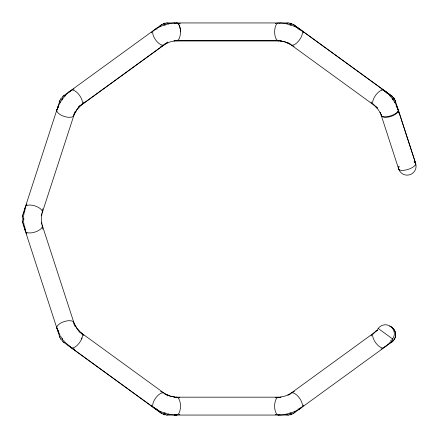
<?xml version="1.0" encoding="UTF-8"?>
<svg xmlns="http://www.w3.org/2000/svg" width="438" height="438" viewBox="0 0 438 438"><rect width="100%" height="100%" fill="white"/><g stroke="black" fill="none" stroke-linecap="round" stroke-linejoin="round"><path stroke-width="0.66" d="M42.727 229.194L42.749 227.634M24.95 227.421L25.294 230.946M398.646 113.026L398.662 111.986M23.63 215.983L23.63 222.017M23.767 214.494L24.966 208.176M24.205 211.581L24.282 211.121M23.959 213.021L24.024 212.654M41.873 214.1L41.364 219L41.873 223.9M22.272 216.361L59.935 100.439M41.369 215.43L75.237 111.192M82.005 337.917L81.616 338.963M56.913 109.752L58.533 105.689M57.383 108.405C59.957 101.775 64.276 95.829 69.79 91.328M70.365 91.312L71.553 90.113M60.564 99.021L61.451 97.756M370.986 336.066L371.878 334.802M83.242 103.198L84.134 101.934M151.313 32.877L151.909 32.04M303.211 405.96L303.808 405.123M26.05 205.296L26.997 204.026M57.581 108.268L58.528 107.003M159.536 26.625L160.018 26.039M295.103 411.961L295.579 411.375M69.368 92.007L69.883 91.427M385.237 346.573L385.747 345.993M375.881 331.144L376.483 330.504M79.798 106.308L76.935 109.566L74.378 114.061L76.935 109.566L80.417 105.744M375.262 331.752L375.996 331.046M388.681 343.633L386.354 345.812M374.797 332.179L375.399 331.626M385.216 346.759L386.519 345.67M68.667 92.265L71.049 90.365M62.913 96.305L161.748 24.495M78.358 107.135L167.825 42.136M78.057 107.387L167.853 42.114M287.848 395.465L377.605 330.219M293.367 413.505L392.207 341.695M280.013 415.032C287.678 414.589 295.245 412.032 301.53 407.603M154.773 29.576C160.828 25.678 167.913 23.373 175.101 22.968M299.094 409.212L300.348 408.424M165.422 43.997L170.021 41.917L174.965 40.893M289.699 394.003L285.094 396.083L280.15 397.107M79.486 105.925L80.192 105.618M275.278 23.614L276.252 23.28M178.863 414.72L179.837 414.386M275.278 397.852L277.008 397.348M162.98 23.778L164.442 23.28M290.679 414.72L292.141 414.222M178.868 40.488L179.848 40.154M163.582 23.559L165.055 23.105M155.665 29.313L157.138 28.853M160.543 46.417L162.022 45.963M73.124 89.275L74.11 88.969M381.005 349.026L381.991 348.725M293.093 392.037L294.571 391.583M297.977 409.147L299.455 408.687M290.06 414.895L291.538 414.441M168.783 414.808L169.517 414.616M174.225 23.28L174.981 23.11M280.139 40.652L280.889 40.482L278.426 40.822M174.225 397.518L174.981 397.348M279.001 40.772L280.889 40.482M166.615 22.946L288.215 22.946M174.116 40.822L280.714 40.822L174.067 40.822M174.132 397.178L280.982 397.178M166.615 415.054L288.5 415.054M280.013 22.968C287.208 23.373 294.287 25.678 300.348 29.576M174.981 414.89L174.225 414.72L176.689 415.054C168.953 414.989 161.277 412.596 154.773 408.424M174.225 414.72L176.114 415.005M277.008 40.652L275.278 40.148M174.225 40.482L174.981 40.652M280.139 397.348L280.889 397.518M80.762 332.836L81.961 333.564L82.443 335.158A8.941 3.937 -54 0 1 77.23 345.308A8.941 3.937 -54 0 1 70.359 346.682M168.783 23.192L169.517 23.384M285.603 414.616L286.337 414.808M293.093 45.957L294.079 46.258M73.124 348.719L74.602 349.174M290.06 23.105L291.538 23.559M297.977 28.853L299.455 29.313M155.665 408.687L157.138 409.147M163.582 414.441L165.055 414.895M381.005 88.969L381.991 89.275M160.543 391.583L162.022 392.037M178.868 23.274L180.336 23.772M290.679 23.28L292.141 23.778M162.98 414.222L164.442 414.72M275.278 414.386L276.252 414.72M178.863 397.518L179.837 397.852M79.486 332.075L80.192 332.382M297.785 28.037L299.094 28.788M157.33 409.963L153.585 407.603M293.613 24.648L391.988 96.119M293.367 24.495L392.207 96.305M287.848 42.535L377.605 107.781M378.175 328.429L392.645 338.941M78.057 330.613L167.842 395.875M70.83 347.444L161.748 413.505M62.913 341.695L161.502 413.352M70.89 347.504L65.426 342.565M384.071 90.37L386.453 92.265M385.221 91.241C390.8 95.796 395.175 101.819 397.786 108.536M69.79 346.672L67.353 344.503M374.698 105.744L377.134 108.208M80.417 332.256L76.935 328.434L74.378 323.939L76.935 328.434L79.798 331.692M396.083 106.396L397.496 108.181M375.93 106.905L378.197 109.555L380.02 112.533M385.237 91.427L386.634 93.272M69.368 345.993L69.883 346.573M295.103 26.039L295.579 26.625M159.536 411.375L160.018 411.961M63.417 340.189L64.402 341.399M393.565 97.696L394.512 98.961M57.581 329.732L58.528 330.997M26.05 232.704L26.997 233.974M393.516 97.581L394.474 98.884M393.663 97.756L394.556 99.021M370.986 101.934L371.878 103.198M151.313 405.123L151.909 405.96M60.564 338.979L61.451 340.244M303.205 32.04L303.797 32.883M83.236 334.802L83.828 335.645M60.734 336.346L61.577 337.66M59.94 335.015L57.383 329.595M379.992 112.451L380.737 114.061M58.183 331.495L58.949 333.126M56.913 328.248L57.925 330.953M397.195 107.047L398.295 110.02M395.158 100.401L415.673 163.489M398.18 109.708L415.58 163.264M380.293 112.478L398.733 169.178M41.369 222.57L75.248 326.841M22.272 221.639L59.935 337.561M24.599 228.373L24.966 229.824L24.205 226.419M23.767 223.506L24.024 225.346M23.959 224.979L24.282 226.879M24.922 209.019L24.95 210.579M42.727 208.806L42.749 210.366M397.518 108.914A8.941 3.937 -18 0 1 391.035 116.388A8.941 3.937 -18 0 1 381.252 114.263M374.665 105.197A8.941 3.937 -54 0 1 375.815 95.03A8.941 3.937 -54 0 1 384.849 91.63M289.819 25.13A8.941 3.937 -54 0 1 294.495 26.641M286.72 23.745A8.941 3.937 90 0 1 290.936 25.125M175.173 23.504A8.941 3.937 90 0 1 180.483 31.563A8.941 3.937 90 0 1 175.435 40.46M164.781 43.926A8.941 3.937 54 0 1 155.66 39.951A8.941 3.937 54 0 1 154.696 30.041M62.415 99.875A8.941 3.937 54 0 1 65.3 95.895M60.143 102.393A8.941 3.937 18 0 1 62.76 98.813M25.437 208.406A8.941 3.937 18 0 1 34.449 205.761A8.941 3.937 18 0 1 41.884 213.191M41.884 224.809A8.941 3.937 -18 0 1 34.755 232.145A8.941 3.937 -18 0 1 25.333 229.906M62.76 339.187A8.941 3.937 -18 0 1 60.143 335.607M65.3 342.105A8.941 3.937 -54 0 1 62.415 338.125M154.756 407.959A8.941 3.937 -54 0 1 155.621 398.098A8.941 3.937 -54 0 1 164.781 394.074M175.173 414.496A8.941 3.937 90 0 0 180.483 406.437A8.941 3.937 90 0 0 175.435 397.54A8.941 3.937 -90 0 1 176.547 397.173M290.936 412.875A8.941 3.937 90 0 1 286.468 413.965M294.495 411.359A8.941 3.937 54 0 1 289.819 412.87M384.86 346.327A8.941 3.937 54 0 1 375.82 342.976A8.941 3.937 54 0 1 374.698 332.803M377.036 330.564A8.941 8.941 -54 0 1 391.024 326.726A8.941 8.941 -54 0 1 390.242 341.207M168.646 413.965A8.941 3.937 90 0 1 164.184 412.875M165.296 412.87A8.941 3.937 -54 0 1 160.62 411.359M176.547 22.94A8.941 3.947 -90 0 1 180.494 31.881M414.036 162A8.941 3.937 -18 0 1 415.553 164.934M399.615 170.119A8.941 3.937 -18 0 1 399.341 166.522M392.355 98.813A8.941 3.937 -18 0 1 394.78 102.722M389.82 95.895A8.941 3.937 -54 0 1 392.7 99.875M300.085 30.047A8.941 3.937 -54 0 1 299.647 39.688A8.941 3.937 -54 0 1 290.334 43.926M279.948 23.504A8.941 3.937 90 0 0 274.637 31.563A8.941 3.937 90 0 0 279.679 40.46A8.941 3.937 -90 0 1 278.568 40.827M164.184 25.125A8.941 3.937 90 0 1 168.646 24.035M160.62 26.641A8.941 3.937 54 0 1 165.296 25.13M23.931 219.69A8.941 3.937 18 0 1 23.931 214.779M23.931 223.221A8.941 3.937 -18 0 1 23.931 218.31M57.548 329.048A8.941 3.937 -18 0 1 64.446 321.497A8.941 3.937 -18 0 1 73.759 324.054M80.395 332.803A8.941 3.937 -54 0 1 82.245 334.106M392.87 339.888A8.941 3.937 54 0 1 390.187 342.188M290.312 394.134A8.941 3.937 54 0 1 299.608 398.262A8.941 3.937 54 0 1 300.085 407.953M279.729 414.666A8.941 3.937 90 0 1 274.631 406.179A8.941 3.937 90 0 1 279.679 397.54M279.948 414.49A8.941 3.937 -90 0 1 278.568 415.06M73.759 113.946A8.941 3.937 18 0 1 64.446 116.503A8.941 3.937 18 0 1 57.548 108.953M70.337 91.378A8.941 3.937 54 0 1 79.448 95.232A8.941 3.937 54 0 1 80.45 105.197M414.682 161.387A8.941 8.941 0 0 1 409.678 174.8A8.941 8.941 0 0 1 398.213 166.221M394.529 99.744A8.941 3.405 -18 0 1 395.3 101.008M415.64 164.403A8.941 3.405 -18 0 0 414.95 162.613A8.941 3.307 -18 0 1 408.375 169.303A8.941 3.307 -18 0 1 398.679 168.072M399.127 169.659A8.941 3.405 -18 0 1 398.673 168.039M397.545 109.073A8.941 3.307 -18 0 1 390.975 115.742A8.941 3.307 -18 0 1 381.274 114.515M280.966 40.98L280.15 40.893L285.094 41.917L289.699 43.997L285.094 41.917L280.966 40.98M174.965 397.107L170.021 396.083L165.422 394.003L170.021 396.083L174.965 397.107M389.245 343.222A8.941 8.941 -54 0 0 389.858 326.266A8.941 8.941 0 0 1 389.251 343.228"/></g></svg>
